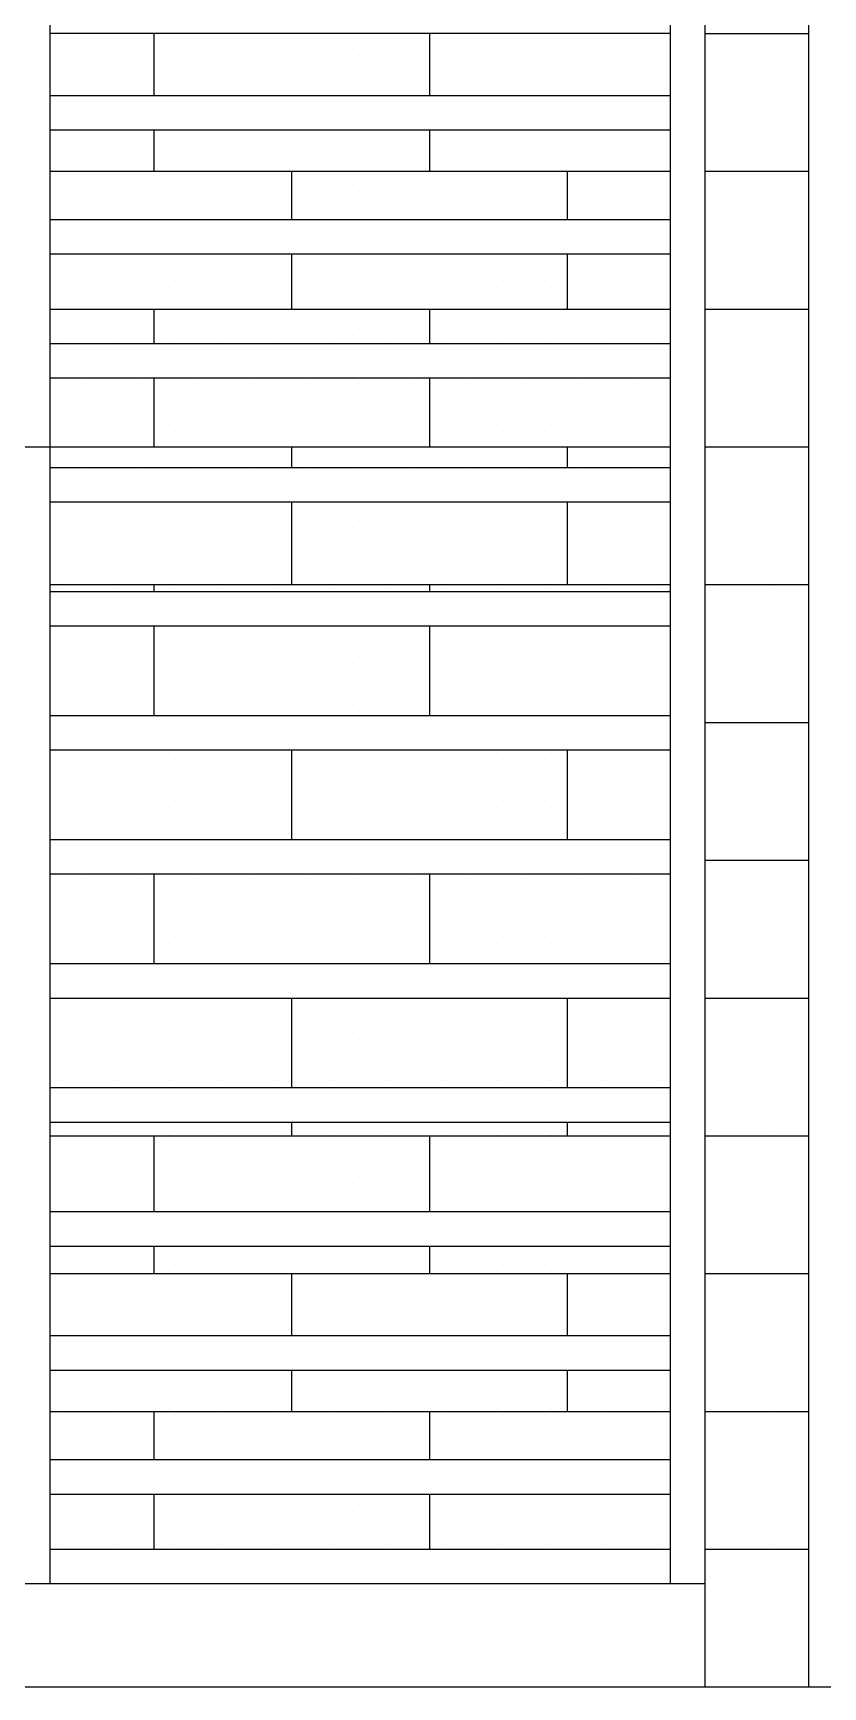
# Paper-space layout 'A000' of a CAD drawing. Header units: millimetres. Extents: x 0 to 841, y 0 to 594.
# Drawn here: x 664.79 to 687.71, y 86.9 to 134.91 of the extents above; entities that cross this region are included whole.
import ezdxf

# ---------------------------------------------------------------- set-up
doc = ezdxf.new("R2010")
doc.units = ezdxf.units.MM
doc.header["$MEASUREMENT"] = 0
doc.layers.add('A-ELEV-MBE1', color=7, linetype='Continuous', lineweight=25)
doc.layers.add('A-ELEV-PATT', color=8, linetype='Continuous', lineweight=13)

psp = doc.layouts.new('A000')

# ---------------------------------------------------------------- linework, layer by layer
at = {"layer": 'A-ELEV-MBE1'}
for p, q in [((665.293, 89.896), (665.293, 142.896)), ((683.293, 89.896), (683.293, 142.896)), ((684.293, 86.896), (684.293, 142.896)), ((687.293, 142.896), (687.293, 86.896)), ((683.293, 134.896), (665.293, 134.896)), ((668.293, 134.896), (668.293, 133.096)), ((676.293, 134.896), (676.293, 133.096)), ((684.293, 134.896), (687.293, 134.896)), ((665.293, 133.096), (683.293, 133.096)), ((665.293, 132.096), (683.293, 132.096)), ((668.293, 132.096), (668.293, 130.896)), ((676.293, 132.096), (676.293, 130.896)), ((665.293, 130.896), (683.293, 130.896)), ((672.293, 130.896), (672.293, 129.496)), ((680.293, 130.896), (680.293, 129.496)), ((684.293, 130.896), (687.293, 130.896)), ((665.293, 129.496), (683.293, 129.496)), ((665.293, 128.496), (683.293, 128.496)), ((672.293, 128.496), (672.293, 126.896)), ((680.293, 128.496), (680.293, 126.896)), ((665.293, 126.896), (683.293, 126.896)), ((668.293, 126.896), (668.293, 125.896)), ((676.293, 126.896), (676.293, 125.896)), ((684.293, 126.896), (687.293, 126.896)), ((665.293, 125.896), (683.293, 125.896)), ((665.293, 124.896), (683.293, 124.896)), ((668.293, 124.896), (668.293, 122.896)), ((676.293, 124.896), (676.293, 122.896)), ((656.293, 122.896), (683.293, 122.896)), ((672.293, 122.896), (672.293, 122.296)), ((680.293, 122.896), (680.293, 122.296)), ((684.293, 122.896), (687.293, 122.896)), ((665.293, 122.296), (683.293, 122.296)), ((665.293, 121.296), (683.293, 121.296)), ((672.293, 121.296), (672.293, 118.896)), ((680.293, 121.296), (680.293, 118.896)), ((665.293, 118.896), (683.293, 118.896)), ((665.293, 118.696), (683.293, 118.696)), ((668.293, 118.896), (668.293, 118.696)), ((676.293, 118.896), (676.293, 118.696)), ((684.293, 118.896), (687.293, 118.896)), ((665.293, 117.696), (683.293, 117.696)), ((668.293, 117.696), (668.293, 115.096)), ((676.293, 117.696), (676.293, 115.096)), ((665.293, 115.096), (683.293, 115.096)), ((684.293, 114.896), (687.293, 114.896)), ((665.293, 114.096), (683.293, 114.096)), ((672.293, 114.096), (672.293, 111.496)), ((680.293, 114.096), (680.293, 111.496)), ((665.293, 111.496), (683.293, 111.496)), ((665.293, 110.496), (683.293, 110.496)), ((668.293, 110.496), (668.293, 107.896)), ((676.293, 110.496), (676.293, 107.896)), ((684.293, 110.896), (687.293, 110.896)), ((665.293, 107.896), (683.293, 107.896)), ((665.293, 106.896), (683.293, 106.896)), ((672.293, 106.896), (672.293, 104.296)), ((680.293, 106.896), (680.293, 104.296)), ((684.293, 106.896), (687.293, 106.896)), ((665.293, 104.296), (683.293, 104.296)), ((665.293, 103.296), (683.293, 103.296)), ((672.293, 103.296), (672.293, 102.896)), ((680.293, 103.296), (680.293, 102.896)), ((665.293, 102.896), (683.293, 102.896)), ((668.293, 102.896), (668.293, 100.696)), ((676.293, 102.896), (676.293, 100.696)), ((684.293, 102.896), (687.293, 102.896)), ((665.293, 100.696), (683.293, 100.696)), ((665.293, 99.696), (683.293, 99.696)), ((668.293, 99.696), (668.293, 98.896)), ((676.293, 99.696), (676.293, 98.896)), ((665.293, 98.896), (683.293, 98.896)), ((672.293, 98.896), (672.293, 97.096)), ((680.293, 98.896), (680.293, 97.096)), ((684.293, 98.896), (687.293, 98.896)), ((665.293, 97.096), (683.293, 97.096)), ((665.293, 96.096), (683.293, 96.096)), ((672.293, 96.096), (672.293, 94.896)), ((680.293, 96.096), (680.293, 94.896)), ((665.293, 94.896), (683.293, 94.896)), ((668.293, 94.896), (668.293, 93.496)), ((676.293, 94.896), (676.293, 93.496)), ((684.293, 94.896), (687.293, 94.896)), ((665.293, 93.496), (683.293, 93.496)), ((665.293, 92.496), (683.293, 92.496)), ((668.293, 92.496), (668.293, 90.896)), ((676.293, 92.496), (676.293, 90.896)), ((665.293, 90.896), (683.293, 90.896)), ((684.293, 90.896), (687.293, 90.896)), ((664.293, 89.896), (684.293, 89.896)), ((492.293, 86.896), (702.204, 86.896))]:
    psp.add_line(p, q, dxfattribs=at)
at = {"layer": 'A-ELEV-PATT', "linetype": 'Continuous'}
for p, q in [((665.539, 134.661), (665.539, 134.661)), ((667.127, 134.661), (667.127, 134.661)), ((668.714, 134.661), (668.714, 134.661)), ((670.302, 134.661), (670.302, 134.661)), ((671.889, 134.661), (671.889, 134.661)), ((673.477, 134.661), (673.477, 134.661)), ((675.064, 134.661), (675.064, 134.661)), ((676.652, 134.661), (676.652, 134.661)), ((678.239, 134.661), (678.239, 134.661)), ((679.827, 134.661), (679.827, 134.661)), ((681.414, 134.661), (681.414, 134.661)), ((683.002, 134.661), (683.002, 134.661)), ((684.589, 134.661), (684.589, 134.661)), ((686.177, 134.661), (686.177, 134.661)), ((666.333, 134.264), (666.333, 134.264)), ((667.921, 134.264), (667.921, 134.264)), ((669.508, 134.264), (669.508, 134.264)), ((671.096, 134.264), (671.096, 134.264)), ((672.683, 134.264), (672.683, 134.264)), ((674.271, 134.264), (674.271, 134.264)), ((675.858, 134.264), (675.858, 134.264)), ((677.446, 134.264), (677.446, 134.264)), ((679.033, 134.264), (679.033, 134.264)), ((680.621, 134.264), (680.621, 134.264)), ((682.208, 134.264), (682.208, 134.264)), ((685.383, 134.264), (685.383, 134.264)), ((686.971, 134.264), (686.971, 134.264)), ((665.539, 133.867), (665.539, 133.867)), ((667.127, 133.867), (667.127, 133.867)), ((668.714, 133.867), (668.714, 133.867)), ((670.302, 133.867), (670.302, 133.867)), ((671.889, 133.867), (671.889, 133.867)), ((673.477, 133.867), (673.477, 133.867)), ((675.064, 133.867), (675.064, 133.867)), ((676.652, 133.867), (676.652, 133.867)), ((678.239, 133.867), (678.239, 133.867)), ((679.827, 133.867), (679.827, 133.867)), ((681.414, 133.867), (681.414, 133.867)), ((683.002, 133.867), (683.002, 133.867)), ((684.589, 133.867), (684.589, 133.867)), ((686.177, 133.867), (686.177, 133.867)), ((666.333, 133.47), (666.333, 133.47)), ((667.921, 133.47), (667.921, 133.47)), ((669.508, 133.47), (669.508, 133.47)), ((671.096, 133.47), (671.096, 133.47)), ((672.683, 133.47), (672.683, 133.47)), ((674.271, 133.47), (674.271, 133.47)), ((675.858, 133.47), (675.858, 133.47)), ((677.446, 133.47), (677.446, 133.47)), ((679.033, 133.47), (679.033, 133.47)), ((680.621, 133.47), (680.621, 133.47)), ((682.208, 133.47), (682.208, 133.47)), ((684.589, 133.073), (684.589, 133.073)), ((685.383, 133.47), (685.383, 133.47)), ((686.177, 133.073), (686.177, 133.073)), ((686.971, 133.47), (686.971, 133.47)), ((685.383, 132.676), (685.383, 132.676)), ((686.971, 132.676), (686.971, 132.676)), ((684.589, 132.279), (684.589, 132.279)), ((686.177, 132.279), (686.177, 132.279)), ((666.333, 131.883), (666.333, 131.883)), ((667.921, 131.883), (667.921, 131.883)), ((669.508, 131.883), (669.508, 131.883)), ((671.096, 131.883), (671.096, 131.883)), ((672.683, 131.883), (672.683, 131.883)), ((674.271, 131.883), (674.271, 131.883)), ((675.858, 131.883), (675.858, 131.883)), ((677.446, 131.883), (677.446, 131.883)), ((679.033, 131.883), (679.033, 131.883)), ((680.621, 131.883), (680.621, 131.883)), ((682.208, 131.883), (682.208, 131.883)), ((685.383, 131.883), (685.383, 131.883)), ((686.971, 131.883), (686.971, 131.883)), ((665.539, 131.486), (665.539, 131.486)), ((666.333, 131.089), (666.333, 131.089)), ((667.127, 131.486), (667.127, 131.486)), ((667.921, 131.089), (667.921, 131.089)), ((668.714, 131.486), (668.714, 131.486)), ((669.508, 131.089), (669.508, 131.089)), ((670.302, 131.486), (670.302, 131.486)), ((671.096, 131.089), (671.096, 131.089)), ((671.889, 131.486), (671.889, 131.486)), ((672.683, 131.089), (672.683, 131.089)), ((673.477, 131.486), (673.477, 131.486)), ((674.271, 131.089), (674.271, 131.089)), ((675.064, 131.486), (675.064, 131.486)), ((675.858, 131.089), (675.858, 131.089)), ((676.652, 131.486), (676.652, 131.486)), ((677.446, 131.089), (677.446, 131.089)), ((678.239, 131.486), (678.239, 131.486)), ((679.033, 131.089), (679.033, 131.089)), ((679.827, 131.486), (679.827, 131.486)), ((680.621, 131.089), (680.621, 131.089)), ((681.414, 131.486), (681.414, 131.486)), ((682.208, 131.089), (682.208, 131.089)), ((683.002, 131.486), (683.002, 131.486)), ((684.589, 131.486), (684.589, 131.486)), ((685.383, 131.089), (685.383, 131.089)), ((686.177, 131.486), (686.177, 131.486)), ((686.971, 131.089), (686.971, 131.089)), ((665.539, 130.692), (665.539, 130.692)), ((667.127, 130.692), (667.127, 130.692)), ((668.714, 130.692), (668.714, 130.692)), ((670.302, 130.692), (670.302, 130.692)), ((671.889, 130.692), (671.889, 130.692)), ((673.477, 130.692), (673.477, 130.692)), ((675.064, 130.692), (675.064, 130.692)), ((676.652, 130.692), (676.652, 130.692)), ((678.239, 130.692), (678.239, 130.692)), ((679.827, 130.692), (679.827, 130.692)), ((681.414, 130.692), (681.414, 130.692)), ((683.002, 130.692), (683.002, 130.692)), ((684.589, 130.692), (684.589, 130.692)), ((686.177, 130.692), (686.177, 130.692)), ((666.333, 130.295), (666.333, 130.295)), ((667.921, 130.295), (667.921, 130.295)), ((669.508, 130.295), (669.508, 130.295)), ((671.096, 130.295), (671.096, 130.295)), ((672.683, 130.295), (672.683, 130.295)), ((674.271, 130.295), (674.271, 130.295)), ((675.858, 130.295), (675.858, 130.295)), ((677.446, 130.295), (677.446, 130.295)), ((679.033, 130.295), (679.033, 130.295)), ((680.621, 130.295), (680.621, 130.295)), ((682.208, 130.295), (682.208, 130.295)), ((685.383, 130.295), (685.383, 130.295)), ((686.971, 130.295), (686.971, 130.295)), ((665.539, 129.898), (665.539, 129.898)), ((667.127, 129.898), (667.127, 129.898)), ((668.714, 129.898), (668.714, 129.898)), ((670.302, 129.898), (670.302, 129.898)), ((671.889, 129.898), (671.889, 129.898)), ((673.477, 129.898), (673.477, 129.898)), ((675.064, 129.898), (675.064, 129.898)), ((676.652, 129.898), (676.652, 129.898)), ((678.239, 129.898), (678.239, 129.898)), ((679.827, 129.898), (679.827, 129.898)), ((681.414, 129.898), (681.414, 129.898)), ((683.002, 129.898), (683.002, 129.898)), ((684.589, 129.898), (684.589, 129.898)), ((686.177, 129.898), (686.177, 129.898)), ((666.333, 129.501), (666.333, 129.501)), ((667.921, 129.501), (667.921, 129.501)), ((669.508, 129.501), (669.508, 129.501)), ((671.096, 129.501), (671.096, 129.501)), ((672.683, 129.501), (672.683, 129.501)), ((674.271, 129.501), (674.271, 129.501)), ((675.858, 129.501), (675.858, 129.501)), ((677.446, 129.501), (677.446, 129.501)), ((679.033, 129.501), (679.033, 129.501)), ((680.621, 129.501), (680.621, 129.501)), ((682.208, 129.501), (682.208, 129.501)), ((685.383, 129.501), (685.383, 129.501)), ((686.971, 129.501), (686.971, 129.501)), ((684.589, 129.104), (684.589, 129.104)), ((685.383, 128.708), (685.383, 128.708)), ((686.177, 129.104), (686.177, 129.104)), ((686.971, 128.708), (686.971, 128.708)), ((665.539, 128.311), (665.539, 128.311)), ((667.127, 128.311), (667.127, 128.311)), ((668.714, 128.311), (668.714, 128.311)), ((670.302, 128.311), (670.302, 128.311)), ((671.889, 128.311), (671.889, 128.311)), ((673.477, 128.311), (673.477, 128.311)), ((675.064, 128.311), (675.064, 128.311)), ((676.652, 128.311), (676.652, 128.311)), ((678.239, 128.311), (678.239, 128.311)), ((679.827, 128.311), (679.827, 128.311)), ((681.414, 128.311), (681.414, 128.311)), ((683.002, 128.311), (683.002, 128.311)), ((684.589, 128.311), (684.589, 128.311)), ((686.177, 128.311), (686.177, 128.311)), ((666.333, 127.914), (666.333, 127.914)), ((667.921, 127.914), (667.921, 127.914)), ((669.508, 127.914), (669.508, 127.914)), ((671.096, 127.914), (671.096, 127.914)), ((672.683, 127.914), (672.683, 127.914)), ((674.271, 127.914), (674.271, 127.914)), ((675.858, 127.914), (675.858, 127.914)), ((677.446, 127.914), (677.446, 127.914)), ((679.033, 127.914), (679.033, 127.914)), ((680.621, 127.914), (680.621, 127.914)), ((682.208, 127.914), (682.208, 127.914)), ((685.383, 127.914), (685.383, 127.914)), ((686.971, 127.914), (686.971, 127.914)), ((665.539, 127.517), (665.539, 127.517)), ((667.127, 127.517), (667.127, 127.517)), ((668.714, 127.517), (668.714, 127.517)), ((670.302, 127.517), (670.302, 127.517)), ((671.889, 127.517), (671.889, 127.517)), ((673.477, 127.517), (673.477, 127.517)), ((675.064, 127.517), (675.064, 127.517)), ((676.652, 127.517), (676.652, 127.517)), ((678.239, 127.517), (678.239, 127.517)), ((679.827, 127.517), (679.827, 127.517)), ((681.414, 127.517), (681.414, 127.517)), ((683.002, 127.517), (683.002, 127.517)), ((684.589, 127.517), (684.589, 127.517)), ((686.177, 127.517), (686.177, 127.517)), ((666.333, 127.12), (666.333, 127.12)), ((667.921, 127.12), (667.921, 127.12)), ((669.508, 127.12), (669.508, 127.12)), ((671.096, 127.12), (671.096, 127.12)), ((672.683, 127.12), (672.683, 127.12)), ((674.271, 127.12), (674.271, 127.12)), ((675.858, 127.12), (675.858, 127.12)), ((677.446, 127.12), (677.446, 127.12)), ((679.033, 127.12), (679.033, 127.12)), ((680.621, 127.12), (680.621, 127.12)), ((682.208, 127.12), (682.208, 127.12)), ((685.383, 127.12), (685.383, 127.12)), ((686.971, 127.12), (686.971, 127.12)), ((665.539, 126.723), (665.539, 126.723)), ((666.333, 126.326), (666.333, 126.326)), ((667.127, 126.723), (667.127, 126.723)), ((667.921, 126.326), (667.921, 126.326)), ((668.714, 126.723), (668.714, 126.723)), ((669.508, 126.326), (669.508, 126.326)), ((670.302, 126.723), (670.302, 126.723)), ((671.096, 126.326), (671.096, 126.326)), ((671.889, 126.723), (671.889, 126.723)), ((672.683, 126.326), (672.683, 126.326)), ((673.477, 126.723), (673.477, 126.723)), ((674.271, 126.326), (674.271, 126.326)), ((675.064, 126.723), (675.064, 126.723)), ((675.858, 126.326), (675.858, 126.326)), ((676.652, 126.723), (676.652, 126.723)), ((677.446, 126.326), (677.446, 126.326)), ((678.239, 126.723), (678.239, 126.723)), ((679.033, 126.326), (679.033, 126.326)), ((679.827, 126.723), (679.827, 126.723)), ((680.621, 126.326), (680.621, 126.326)), ((681.414, 126.723), (681.414, 126.723)), ((682.208, 126.326), (682.208, 126.326)), ((683.002, 126.723), (683.002, 126.723)), ((684.589, 126.723), (684.589, 126.723)), ((685.383, 126.326), (685.383, 126.326)), ((686.177, 126.723), (686.177, 126.723)), ((686.971, 126.326), (686.971, 126.326)), ((665.539, 125.929), (665.539, 125.929)), ((667.127, 125.929), (667.127, 125.929)), ((668.714, 125.929), (668.714, 125.929)), ((670.302, 125.929), (670.302, 125.929)), ((671.889, 125.929), (671.889, 125.929)), ((673.477, 125.929), (673.477, 125.929)), ((675.064, 125.929), (675.064, 125.929)), ((676.652, 125.929), (676.652, 125.929)), ((678.239, 125.929), (678.239, 125.929)), ((679.827, 125.929), (679.827, 125.929)), ((681.414, 125.929), (681.414, 125.929)), ((683.002, 125.929), (683.002, 125.929)), ((684.589, 125.929), (684.589, 125.929)), ((686.177, 125.929), (686.177, 125.929)), ((685.383, 125.533), (685.383, 125.533)), ((686.971, 125.533), (686.971, 125.533)), ((684.589, 125.136), (684.589, 125.136)), ((686.177, 125.136), (686.177, 125.136)), ((666.333, 124.739), (666.333, 124.739)), ((667.921, 124.739), (667.921, 124.739)), ((669.508, 124.739), (669.508, 124.739)), ((671.096, 124.739), (671.096, 124.739)), ((672.683, 124.739), (672.683, 124.739)), ((674.271, 124.739), (674.271, 124.739)), ((675.858, 124.739), (675.858, 124.739)), ((677.446, 124.739), (677.446, 124.739)), ((679.033, 124.739), (679.033, 124.739)), ((680.621, 124.739), (680.621, 124.739)), ((682.208, 124.739), (682.208, 124.739)), ((685.383, 124.739), (685.383, 124.739)), ((686.971, 124.739), (686.971, 124.739)), ((665.539, 124.342), (665.539, 124.342)), ((666.333, 123.945), (666.333, 123.945)), ((667.127, 124.342), (667.127, 124.342)), ((667.921, 123.945), (667.921, 123.945)), ((668.714, 124.342), (668.714, 124.342)), ((669.508, 123.945), (669.508, 123.945)), ((670.302, 124.342), (670.302, 124.342)), ((671.096, 123.945), (671.096, 123.945)), ((671.889, 124.342), (671.889, 124.342)), ((672.683, 123.945), (672.683, 123.945)), ((673.477, 124.342), (673.477, 124.342)), ((674.271, 123.945), (674.271, 123.945)), ((675.064, 124.342), (675.064, 124.342)), ((675.858, 123.945), (675.858, 123.945)), ((676.652, 124.342), (676.652, 124.342)), ((677.446, 123.945), (677.446, 123.945)), ((678.239, 124.342), (678.239, 124.342)), ((679.033, 123.945), (679.033, 123.945)), ((679.827, 124.342), (679.827, 124.342)), ((680.621, 123.945), (680.621, 123.945)), ((681.414, 124.342), (681.414, 124.342)), ((682.208, 123.945), (682.208, 123.945)), ((683.002, 124.342), (683.002, 124.342)), ((684.589, 124.342), (684.589, 124.342)), ((685.383, 123.945), (685.383, 123.945)), ((686.177, 124.342), (686.177, 124.342)), ((686.971, 123.945), (686.971, 123.945)), ((665.539, 123.548), (665.539, 123.548)), ((667.127, 123.548), (667.127, 123.548)), ((668.714, 123.548), (668.714, 123.548)), ((670.302, 123.548), (670.302, 123.548)), ((671.889, 123.548), (671.889, 123.548)), ((673.477, 123.548), (673.477, 123.548)), ((675.064, 123.548), (675.064, 123.548)), ((676.652, 123.548), (676.652, 123.548)), ((678.239, 123.548), (678.239, 123.548)), ((679.827, 123.548), (679.827, 123.548)), ((681.414, 123.548), (681.414, 123.548)), ((683.002, 123.548), (683.002, 123.548)), ((684.589, 123.548), (684.589, 123.548)), ((686.177, 123.548), (686.177, 123.548)), ((666.333, 123.151), (666.333, 123.151)), ((667.921, 123.151), (667.921, 123.151)), ((669.508, 123.151), (669.508, 123.151)), ((671.096, 123.151), (671.096, 123.151)), ((672.683, 123.151), (672.683, 123.151)), ((674.271, 123.151), (674.271, 123.151)), ((675.858, 123.151), (675.858, 123.151)), ((677.446, 123.151), (677.446, 123.151)), ((679.033, 123.151), (679.033, 123.151)), ((680.621, 123.151), (680.621, 123.151)), ((682.208, 123.151), (682.208, 123.151)), ((685.383, 123.151), (685.383, 123.151)), ((686.971, 123.151), (686.971, 123.151)), ((665.539, 122.754), (665.539, 122.754)), ((667.127, 122.754), (667.127, 122.754)), ((668.714, 122.754), (668.714, 122.754)), ((670.302, 122.754), (670.302, 122.754)), ((671.889, 122.754), (671.889, 122.754)), ((673.477, 122.754), (673.477, 122.754)), ((675.064, 122.754), (675.064, 122.754)), ((676.652, 122.754), (676.652, 122.754)), ((678.239, 122.754), (678.239, 122.754)), ((679.827, 122.754), (679.827, 122.754)), ((681.414, 122.754), (681.414, 122.754)), ((683.002, 122.754), (683.002, 122.754)), ((684.589, 122.754), (684.589, 122.754)), ((686.177, 122.754), (686.177, 122.754)), ((666.333, 122.358), (666.333, 122.358)), ((667.921, 122.358), (667.921, 122.358)), ((669.508, 122.358), (669.508, 122.358)), ((671.096, 122.358), (671.096, 122.358)), ((672.683, 122.358), (672.683, 122.358)), ((674.271, 122.358), (674.271, 122.358)), ((675.858, 122.358), (675.858, 122.358)), ((677.446, 122.358), (677.446, 122.358)), ((679.033, 122.358), (679.033, 122.358)), ((680.621, 122.358), (680.621, 122.358)), ((682.208, 122.358), (682.208, 122.358)), ((684.589, 121.961), (684.589, 121.961)), ((685.383, 122.358), (685.383, 122.358)), ((686.177, 121.961), (686.177, 121.961)), ((686.971, 122.358), (686.971, 122.358)), ((685.383, 121.564), (685.383, 121.564)), ((686.971, 121.564), (686.971, 121.564)), ((665.539, 121.167), (665.539, 121.167)), ((667.127, 121.167), (667.127, 121.167)), ((668.714, 121.167), (668.714, 121.167)), ((670.302, 121.167), (670.302, 121.167)), ((671.889, 121.167), (671.889, 121.167)), ((673.477, 121.167), (673.477, 121.167)), ((675.064, 121.167), (675.064, 121.167)), ((676.652, 121.167), (676.652, 121.167)), ((678.239, 121.167), (678.239, 121.167)), ((679.827, 121.167), (679.827, 121.167)), ((681.414, 121.167), (681.414, 121.167)), ((683.002, 121.167), (683.002, 121.167)), ((684.589, 121.167), (684.589, 121.167)), ((686.177, 121.167), (686.177, 121.167)), ((666.333, 120.77), (666.333, 120.77)), ((667.921, 120.77), (667.921, 120.77)), ((669.508, 120.77), (669.508, 120.77)), ((671.096, 120.77), (671.096, 120.77)), ((672.683, 120.77), (672.683, 120.77)), ((674.271, 120.77), (674.271, 120.77)), ((675.858, 120.77), (675.858, 120.77)), ((677.446, 120.77), (677.446, 120.77)), ((679.033, 120.77), (679.033, 120.77)), ((680.621, 120.77), (680.621, 120.77)), ((682.208, 120.77), (682.208, 120.77)), ((685.383, 120.77), (685.383, 120.77)), ((686.971, 120.77), (686.971, 120.77)), ((665.539, 120.373), (665.539, 120.373)), ((667.127, 120.373), (667.127, 120.373)), ((668.714, 120.373), (668.714, 120.373)), ((670.302, 120.373), (670.302, 120.373)), ((671.889, 120.373), (671.889, 120.373)), ((673.477, 120.373), (673.477, 120.373)), ((675.064, 120.373), (675.064, 120.373)), ((676.652, 120.373), (676.652, 120.373)), ((678.239, 120.373), (678.239, 120.373)), ((679.827, 120.373), (679.827, 120.373)), ((681.414, 120.373), (681.414, 120.373)), ((683.002, 120.373), (683.002, 120.373)), ((684.589, 120.373), (684.589, 120.373)), ((686.177, 120.373), (686.177, 120.373)), ((665.539, 119.579), (665.539, 119.579)), ((666.333, 119.976), (666.333, 119.976)), ((667.127, 119.579), (667.127, 119.579)), ((667.921, 119.976), (667.921, 119.976)), ((668.714, 119.579), (668.714, 119.579)), ((669.508, 119.976), (669.508, 119.976)), ((670.302, 119.579), (670.302, 119.579)), ((671.096, 119.976), (671.096, 119.976)), ((671.889, 119.579), (671.889, 119.579)), ((672.683, 119.976), (672.683, 119.976)), ((673.477, 119.579), (673.477, 119.579)), ((674.271, 119.976), (674.271, 119.976)), ((675.064, 119.579), (675.064, 119.579)), ((675.858, 119.976), (675.858, 119.976)), ((676.652, 119.579), (676.652, 119.579)), ((677.446, 119.976), (677.446, 119.976)), ((678.239, 119.579), (678.239, 119.579)), ((679.033, 119.976), (679.033, 119.976)), ((679.827, 119.579), (679.827, 119.579)), ((680.621, 119.976), (680.621, 119.976)), ((681.414, 119.579), (681.414, 119.579)), ((682.208, 119.976), (682.208, 119.976)), ((683.002, 119.579), (683.002, 119.579)), ((684.589, 119.579), (684.589, 119.579)), ((685.383, 119.976), (685.383, 119.976)), ((686.177, 119.579), (686.177, 119.579)), ((686.971, 119.976), (686.971, 119.976)), ((666.333, 119.183), (666.333, 119.183)), ((667.921, 119.183), (667.921, 119.183)), ((669.508, 119.183), (669.508, 119.183)), ((671.096, 119.183), (671.096, 119.183)), ((672.683, 119.183), (672.683, 119.183)), ((674.271, 119.183), (674.271, 119.183)), ((675.858, 119.183), (675.858, 119.183)), ((677.446, 119.183), (677.446, 119.183)), ((679.033, 119.183), (679.033, 119.183)), ((680.621, 119.183), (680.621, 119.183)), ((682.208, 119.183), (682.208, 119.183)), ((685.383, 119.183), (685.383, 119.183)), ((686.971, 119.183), (686.971, 119.183)), ((665.539, 118.786), (665.539, 118.786)), ((667.127, 118.786), (667.127, 118.786)), ((668.714, 118.786), (668.714, 118.786)), ((670.302, 118.786), (670.302, 118.786)), ((671.889, 118.786), (671.889, 118.786)), ((673.477, 118.786), (673.477, 118.786)), ((675.064, 118.786), (675.064, 118.786)), ((676.652, 118.786), (676.652, 118.786)), ((678.239, 118.786), (678.239, 118.786)), ((679.827, 118.786), (679.827, 118.786)), ((681.414, 118.786), (681.414, 118.786)), ((683.002, 118.786), (683.002, 118.786)), ((684.589, 118.786), (684.589, 118.786)), ((686.177, 118.786), (686.177, 118.786)), ((685.383, 118.389), (685.383, 118.389)), ((686.971, 118.389), (686.971, 118.389)), ((684.589, 117.992), (684.589, 117.992)), ((686.177, 117.992), (686.177, 117.992)), ((665.539, 117.198), (665.539, 117.198)), ((666.333, 117.595), (666.333, 117.595)), ((667.127, 117.198), (667.127, 117.198)), ((667.921, 117.595), (667.921, 117.595)), ((668.714, 117.198), (668.714, 117.198)), ((669.508, 117.595), (669.508, 117.595)), ((670.302, 117.198), (670.302, 117.198)), ((671.096, 117.595), (671.096, 117.595)), ((671.889, 117.198), (671.889, 117.198)), ((672.683, 117.595), (672.683, 117.595)), ((673.477, 117.198), (673.477, 117.198)), ((674.271, 117.595), (674.271, 117.595)), ((675.064, 117.198), (675.064, 117.198)), ((675.858, 117.595), (675.858, 117.595)), ((676.652, 117.198), (676.652, 117.198)), ((677.446, 117.595), (677.446, 117.595)), ((678.239, 117.198), (678.239, 117.198)), ((679.033, 117.595), (679.033, 117.595)), ((679.827, 117.198), (679.827, 117.198)), ((680.621, 117.595), (680.621, 117.595)), ((681.414, 117.198), (681.414, 117.198)), ((682.208, 117.595), (682.208, 117.595)), ((683.002, 117.198), (683.002, 117.198)), ((684.589, 117.198), (684.589, 117.198)), ((685.383, 117.595), (685.383, 117.595)), ((686.177, 117.198), (686.177, 117.198)), ((686.971, 117.595), (686.971, 117.595)), ((666.333, 116.801), (666.333, 116.801)), ((667.921, 116.801), (667.921, 116.801)), ((669.508, 116.801), (669.508, 116.801)), ((671.096, 116.801), (671.096, 116.801)), ((672.683, 116.801), (672.683, 116.801)), ((674.271, 116.801), (674.271, 116.801)), ((675.858, 116.801), (675.858, 116.801)), ((677.446, 116.801), (677.446, 116.801)), ((679.033, 116.801), (679.033, 116.801)), ((680.621, 116.801), (680.621, 116.801)), ((682.208, 116.801), (682.208, 116.801)), ((685.383, 116.801), (685.383, 116.801)), ((686.971, 116.801), (686.971, 116.801)), ((665.539, 116.404), (665.539, 116.404)), ((667.127, 116.404), (667.127, 116.404)), ((668.714, 116.404), (668.714, 116.404)), ((670.302, 116.404), (670.302, 116.404)), ((671.889, 116.404), (671.889, 116.404)), ((673.477, 116.404), (673.477, 116.404)), ((675.064, 116.404), (675.064, 116.404)), ((676.652, 116.404), (676.652, 116.404)), ((678.239, 116.404), (678.239, 116.404)), ((679.827, 116.404), (679.827, 116.404)), ((681.414, 116.404), (681.414, 116.404)), ((683.002, 116.404), (683.002, 116.404)), ((684.589, 116.404), (684.589, 116.404)), ((686.177, 116.404), (686.177, 116.404)), ((666.333, 116.008), (666.333, 116.008)), ((667.921, 116.008), (667.921, 116.008)), ((669.508, 116.008), (669.508, 116.008)), ((671.096, 116.008), (671.096, 116.008)), ((672.683, 116.008), (672.683, 116.008)), ((674.271, 116.008), (674.271, 116.008)), ((675.858, 116.008), (675.858, 116.008)), ((677.446, 116.008), (677.446, 116.008)), ((679.033, 116.008), (679.033, 116.008)), ((680.621, 116.008), (680.621, 116.008)), ((682.208, 116.008), (682.208, 116.008)), ((685.383, 116.008), (685.383, 116.008)), ((686.971, 116.008), (686.971, 116.008)), ((665.539, 115.611), (665.539, 115.611)), ((667.127, 115.611), (667.127, 115.611)), ((668.714, 115.611), (668.714, 115.611)), ((670.302, 115.611), (670.302, 115.611)), ((671.889, 115.611), (671.889, 115.611)), ((673.477, 115.611), (673.477, 115.611)), ((675.064, 115.611), (675.064, 115.611)), ((676.652, 115.611), (676.652, 115.611)), ((678.239, 115.611), (678.239, 115.611)), ((679.827, 115.611), (679.827, 115.611)), ((681.414, 115.611), (681.414, 115.611)), ((683.002, 115.611), (683.002, 115.611)), ((684.589, 115.611), (684.589, 115.611)), ((686.177, 115.611), (686.177, 115.611)), ((666.333, 115.214), (666.333, 115.214)), ((667.921, 115.214), (667.921, 115.214)), ((669.508, 115.214), (669.508, 115.214)), ((671.096, 115.214), (671.096, 115.214)), ((672.683, 115.214), (672.683, 115.214)), ((674.271, 115.214), (674.271, 115.214)), ((675.858, 115.214), (675.858, 115.214)), ((677.446, 115.214), (677.446, 115.214)), ((679.033, 115.214), (679.033, 115.214)), ((680.621, 115.214), (680.621, 115.214)), ((682.208, 115.214), (682.208, 115.214)), ((684.589, 114.817), (684.589, 114.817)), ((685.383, 115.214), (685.383, 115.214)), ((686.177, 114.817), (686.177, 114.817)), ((686.971, 115.214), (686.971, 115.214)), ((685.383, 114.42), (685.383, 114.42)), ((686.971, 114.42), (686.971, 114.42)), ((665.539, 114.023), (665.539, 114.023)), ((667.127, 114.023), (667.127, 114.023)), ((668.714, 114.023), (668.714, 114.023)), ((670.302, 114.023), (670.302, 114.023)), ((671.889, 114.023), (671.889, 114.023)), ((673.477, 114.023), (673.477, 114.023)), ((675.064, 114.023), (675.064, 114.023)), ((676.652, 114.023), (676.652, 114.023)), ((678.239, 114.023), (678.239, 114.023)), ((679.827, 114.023), (679.827, 114.023)), ((681.414, 114.023), (681.414, 114.023)), ((683.002, 114.023), (683.002, 114.023)), ((684.589, 114.023), (684.589, 114.023)), ((686.177, 114.023), (686.177, 114.023)), ((666.333, 113.626), (666.333, 113.626)), ((667.921, 113.626), (667.921, 113.626)), ((669.508, 113.626), (669.508, 113.626)), ((671.096, 113.626), (671.096, 113.626)), ((672.683, 113.626), (672.683, 113.626)), ((674.271, 113.626), (674.271, 113.626)), ((675.858, 113.626), (675.858, 113.626)), ((677.446, 113.626), (677.446, 113.626)), ((679.033, 113.626), (679.033, 113.626)), ((680.621, 113.626), (680.621, 113.626)), ((682.208, 113.626), (682.208, 113.626)), ((685.383, 113.626), (685.383, 113.626)), ((686.971, 113.626), (686.971, 113.626)), ((665.539, 113.229), (665.539, 113.229)), ((666.333, 112.833), (666.333, 112.833)), ((667.127, 113.229), (667.127, 113.229)), ((667.921, 112.833), (667.921, 112.833)), ((668.714, 113.229), (668.714, 113.229)), ((669.508, 112.833), (669.508, 112.833)), ((670.302, 113.229), (670.302, 113.229)), ((671.096, 112.833), (671.096, 112.833)), ((671.889, 113.229), (671.889, 113.229)), ((672.683, 112.833), (672.683, 112.833)), ((673.477, 113.229), (673.477, 113.229)), ((674.271, 112.833), (674.271, 112.833)), ((675.064, 113.229), (675.064, 113.229)), ((675.858, 112.833), (675.858, 112.833)), ((676.652, 113.229), (676.652, 113.229)), ((677.446, 112.833), (677.446, 112.833)), ((678.239, 113.229), (678.239, 113.229)), ((679.033, 112.833), (679.033, 112.833)), ((679.827, 113.229), (679.827, 113.229)), ((680.621, 112.833), (680.621, 112.833)), ((681.414, 113.229), (681.414, 113.229)), ((682.208, 112.833), (682.208, 112.833)), ((683.002, 113.229), (683.002, 113.229)), ((684.589, 113.229), (684.589, 113.229)), ((685.383, 112.833), (685.383, 112.833)), ((686.177, 113.229), (686.177, 113.229)), ((686.971, 112.833), (686.971, 112.833)), ((665.539, 112.436), (665.539, 112.436)), ((667.127, 112.436), (667.127, 112.436)), ((668.714, 112.436), (668.714, 112.436)), ((670.302, 112.436), (670.302, 112.436)), ((671.889, 112.436), (671.889, 112.436)), ((673.477, 112.436), (673.477, 112.436)), ((675.064, 112.436), (675.064, 112.436)), ((676.652, 112.436), (676.652, 112.436)), ((678.239, 112.436), (678.239, 112.436)), ((679.827, 112.436), (679.827, 112.436)), ((681.414, 112.436), (681.414, 112.436)), ((683.002, 112.436), (683.002, 112.436)), ((684.589, 112.436), (684.589, 112.436)), ((686.177, 112.436), (686.177, 112.436)), ((666.333, 112.039), (666.333, 112.039)), ((667.921, 112.039), (667.921, 112.039)), ((669.508, 112.039), (669.508, 112.039)), ((671.096, 112.039), (671.096, 112.039)), ((672.683, 112.039), (672.683, 112.039)), ((674.271, 112.039), (674.271, 112.039)), ((675.858, 112.039), (675.858, 112.039)), ((677.446, 112.039), (677.446, 112.039)), ((679.033, 112.039), (679.033, 112.039)), ((680.621, 112.039), (680.621, 112.039)), ((682.208, 112.039), (682.208, 112.039)), ((685.383, 112.039), (685.383, 112.039)), ((686.971, 112.039), (686.971, 112.039)), ((665.539, 111.642), (665.539, 111.642)), ((667.127, 111.642), (667.127, 111.642)), ((668.714, 111.642), (668.714, 111.642)), ((670.302, 111.642), (670.302, 111.642)), ((671.889, 111.642), (671.889, 111.642)), ((673.477, 111.642), (673.477, 111.642)), ((675.064, 111.642), (675.064, 111.642)), ((676.652, 111.642), (676.652, 111.642)), ((678.239, 111.642), (678.239, 111.642)), ((679.827, 111.642), (679.827, 111.642)), ((681.414, 111.642), (681.414, 111.642)), ((683.002, 111.642), (683.002, 111.642)), ((684.589, 111.642), (684.589, 111.642)), ((686.177, 111.642), (686.177, 111.642)), ((685.383, 111.245), (685.383, 111.245)), ((686.971, 111.245), (686.971, 111.245)), ((666.333, 110.451), (666.333, 110.451)), ((667.921, 110.451), (667.921, 110.451)), ((669.508, 110.451), (669.508, 110.451)), ((671.096, 110.451), (671.096, 110.451)), ((672.683, 110.451), (672.683, 110.451)), ((674.271, 110.451), (674.271, 110.451)), ((675.858, 110.451), (675.858, 110.451)), ((677.446, 110.451), (677.446, 110.451)), ((679.033, 110.451), (679.033, 110.451)), ((680.621, 110.451), (680.621, 110.451)), ((682.208, 110.451), (682.208, 110.451)), ((684.589, 110.848), (684.589, 110.848)), ((685.383, 110.451), (685.383, 110.451)), ((686.177, 110.848), (686.177, 110.848)), ((686.971, 110.451), (686.971, 110.451)), ((665.539, 110.054), (665.539, 110.054)), ((667.127, 110.054), (667.127, 110.054)), ((668.714, 110.054), (668.714, 110.054)), ((670.302, 110.054), (670.302, 110.054)), ((671.889, 110.054), (671.889, 110.054)), ((673.477, 110.054), (673.477, 110.054)), ((675.064, 110.054), (675.064, 110.054)), ((676.652, 110.054), (676.652, 110.054)), ((678.239, 110.054), (678.239, 110.054)), ((679.827, 110.054), (679.827, 110.054)), ((681.414, 110.054), (681.414, 110.054)), ((683.002, 110.054), (683.002, 110.054)), ((684.589, 110.054), (684.589, 110.054)), ((686.177, 110.054), (686.177, 110.054)), ((666.333, 109.658), (666.333, 109.658)), ((667.921, 109.658), (667.921, 109.658)), ((669.508, 109.658), (669.508, 109.658)), ((671.096, 109.658), (671.096, 109.658)), ((672.683, 109.658), (672.683, 109.658)), ((674.271, 109.658), (674.271, 109.658)), ((675.858, 109.658), (675.858, 109.658)), ((677.446, 109.658), (677.446, 109.658)), ((679.033, 109.658), (679.033, 109.658)), ((680.621, 109.658), (680.621, 109.658)), ((682.208, 109.658), (682.208, 109.658)), ((685.383, 109.658), (685.383, 109.658)), ((686.971, 109.658), (686.971, 109.658)), ((665.539, 109.261), (665.539, 109.261)), ((667.127, 109.261), (667.127, 109.261)), ((668.714, 109.261), (668.714, 109.261)), ((670.302, 109.261), (670.302, 109.261)), ((671.889, 109.261), (671.889, 109.261)), ((673.477, 109.261), (673.477, 109.261)), ((675.064, 109.261), (675.064, 109.261)), ((676.652, 109.261), (676.652, 109.261)), ((678.239, 109.261), (678.239, 109.261)), ((679.827, 109.261), (679.827, 109.261)), ((681.414, 109.261), (681.414, 109.261)), ((683.002, 109.261), (683.002, 109.261)), ((684.589, 109.261), (684.589, 109.261)), ((686.177, 109.261), (686.177, 109.261)), ((666.333, 108.864), (666.333, 108.864)), ((667.921, 108.864), (667.921, 108.864)), ((669.508, 108.864), (669.508, 108.864)), ((671.096, 108.864), (671.096, 108.864)), ((672.683, 108.864), (672.683, 108.864)), ((674.271, 108.864), (674.271, 108.864)), ((675.858, 108.864), (675.858, 108.864)), ((677.446, 108.864), (677.446, 108.864)), ((679.033, 108.864), (679.033, 108.864)), ((680.621, 108.864), (680.621, 108.864)), ((682.208, 108.864), (682.208, 108.864)), ((685.383, 108.864), (685.383, 108.864)), ((686.971, 108.864), (686.971, 108.864)), ((665.539, 108.467), (665.539, 108.467)), ((666.333, 108.07), (666.333, 108.07)), ((667.127, 108.467), (667.127, 108.467)), ((667.921, 108.07), (667.921, 108.07)), ((668.714, 108.467), (668.714, 108.467)), ((669.508, 108.07), (669.508, 108.07)), ((670.302, 108.467), (670.302, 108.467)), ((671.096, 108.07), (671.096, 108.07)), ((671.889, 108.467), (671.889, 108.467)), ((672.683, 108.07), (672.683, 108.07)), ((673.477, 108.467), (673.477, 108.467)), ((674.271, 108.07), (674.271, 108.07)), ((675.064, 108.467), (675.064, 108.467)), ((675.858, 108.07), (675.858, 108.07)), ((676.652, 108.467), (676.652, 108.467)), ((677.446, 108.07), (677.446, 108.07)), ((678.239, 108.467), (678.239, 108.467)), ((679.033, 108.07), (679.033, 108.07)), ((679.827, 108.467), (679.827, 108.467)), ((680.621, 108.07), (680.621, 108.07)), ((681.414, 108.467), (681.414, 108.467)), ((682.208, 108.07), (682.208, 108.07)), ((683.002, 108.467), (683.002, 108.467)), ((684.589, 108.467), (684.589, 108.467)), ((685.383, 108.07), (685.383, 108.07)), ((686.177, 108.467), (686.177, 108.467)), ((686.971, 108.07), (686.971, 108.07)), ((684.589, 107.673), (684.589, 107.673)), ((686.177, 107.673), (686.177, 107.673)), ((685.383, 107.276), (685.383, 107.276)), ((686.971, 107.276), (686.971, 107.276)), ((665.539, 106.879), (665.539, 106.879)), ((667.127, 106.879), (667.127, 106.879)), ((668.714, 106.879), (668.714, 106.879)), ((670.302, 106.879), (670.302, 106.879)), ((671.889, 106.879), (671.889, 106.879)), ((673.477, 106.879), (673.477, 106.879)), ((675.064, 106.879), (675.064, 106.879)), ((676.652, 106.879), (676.652, 106.879)), ((678.239, 106.879), (678.239, 106.879)), ((679.827, 106.879), (679.827, 106.879)), ((681.414, 106.879), (681.414, 106.879)), ((683.002, 106.879), (683.002, 106.879)), ((684.589, 106.879), (684.589, 106.879)), ((686.177, 106.879), (686.177, 106.879)), ((666.333, 106.483), (666.333, 106.483)), ((667.921, 106.483), (667.921, 106.483)), ((669.508, 106.483), (669.508, 106.483)), ((671.096, 106.483), (671.096, 106.483)), ((672.683, 106.483), (672.683, 106.483)), ((674.271, 106.483), (674.271, 106.483)), ((675.858, 106.483), (675.858, 106.483)), ((677.446, 106.483), (677.446, 106.483)), ((679.033, 106.483), (679.033, 106.483)), ((680.621, 106.483), (680.621, 106.483)), ((682.208, 106.483), (682.208, 106.483)), ((685.383, 106.483), (685.383, 106.483)), ((686.971, 106.483), (686.971, 106.483)), ((665.539, 106.086), (665.539, 106.086)), ((666.333, 105.689), (666.333, 105.689)), ((667.127, 106.086), (667.127, 106.086)), ((667.921, 105.689), (667.921, 105.689)), ((668.714, 106.086), (668.714, 106.086)), ((669.508, 105.689), (669.508, 105.689)), ((670.302, 106.086), (670.302, 106.086)), ((671.096, 105.689), (671.096, 105.689)), ((671.889, 106.086), (671.889, 106.086)), ((672.683, 105.689), (672.683, 105.689)), ((673.477, 106.086), (673.477, 106.086)), ((674.271, 105.689), (674.271, 105.689)), ((675.064, 106.086), (675.064, 106.086)), ((675.858, 105.689), (675.858, 105.689)), ((676.652, 106.086), (676.652, 106.086)), ((677.446, 105.689), (677.446, 105.689)), ((678.239, 106.086), (678.239, 106.086)), ((679.033, 105.689), (679.033, 105.689)), ((679.827, 106.086), (679.827, 106.086)), ((680.621, 105.689), (680.621, 105.689)), ((681.414, 106.086), (681.414, 106.086)), ((682.208, 105.689), (682.208, 105.689)), ((683.002, 106.086), (683.002, 106.086)), ((684.589, 106.086), (684.589, 106.086)), ((685.383, 105.689), (685.383, 105.689)), ((686.177, 106.086), (686.177, 106.086)), ((686.971, 105.689), (686.971, 105.689)), ((665.539, 105.292), (665.539, 105.292)), ((667.127, 105.292), (667.127, 105.292)), ((668.714, 105.292), (668.714, 105.292)), ((670.302, 105.292), (670.302, 105.292)), ((671.889, 105.292), (671.889, 105.292)), ((673.477, 105.292), (673.477, 105.292)), ((675.064, 105.292), (675.064, 105.292)), ((676.652, 105.292), (676.652, 105.292)), ((678.239, 105.292), (678.239, 105.292)), ((679.827, 105.292), (679.827, 105.292)), ((681.414, 105.292), (681.414, 105.292)), ((683.002, 105.292), (683.002, 105.292)), ((684.589, 105.292), (684.589, 105.292)), ((686.177, 105.292), (686.177, 105.292)), ((666.333, 104.895), (666.333, 104.895)), ((667.921, 104.895), (667.921, 104.895)), ((669.508, 104.895), (669.508, 104.895)), ((671.096, 104.895), (671.096, 104.895)), ((672.683, 104.895), (672.683, 104.895)), ((674.271, 104.895), (674.271, 104.895)), ((675.858, 104.895), (675.858, 104.895)), ((677.446, 104.895), (677.446, 104.895)), ((679.033, 104.895), (679.033, 104.895)), ((680.621, 104.895), (680.621, 104.895)), ((682.208, 104.895), (682.208, 104.895)), ((685.383, 104.895), (685.383, 104.895)), ((686.971, 104.895), (686.971, 104.895)), ((665.539, 104.498), (665.539, 104.498)), ((667.127, 104.498), (667.127, 104.498)), ((668.714, 104.498), (668.714, 104.498)), ((670.302, 104.498), (670.302, 104.498)), ((671.889, 104.498), (671.889, 104.498)), ((673.477, 104.498), (673.477, 104.498)), ((675.064, 104.498), (675.064, 104.498)), ((676.652, 104.498), (676.652, 104.498)), ((678.239, 104.498), (678.239, 104.498)), ((679.827, 104.498), (679.827, 104.498)), ((681.414, 104.498), (681.414, 104.498)), ((683.002, 104.498), (683.002, 104.498)), ((684.589, 104.498), (684.589, 104.498)), ((686.177, 104.498), (686.177, 104.498)), ((685.383, 104.101), (685.383, 104.101)), ((686.971, 104.101), (686.971, 104.101)), ((684.589, 103.704), (684.589, 103.704)), ((685.383, 103.308), (685.383, 103.308)), ((686.177, 103.704), (686.177, 103.704)), ((686.971, 103.308), (686.971, 103.308)), ((665.539, 102.911), (665.539, 102.911)), ((667.127, 102.911), (667.127, 102.911)), ((668.714, 102.911), (668.714, 102.911)), ((670.302, 102.911), (670.302, 102.911)), ((671.889, 102.911), (671.889, 102.911)), ((673.477, 102.911), (673.477, 102.911)), ((675.064, 102.911), (675.064, 102.911)), ((676.652, 102.911), (676.652, 102.911)), ((678.239, 102.911), (678.239, 102.911)), ((679.827, 102.911), (679.827, 102.911)), ((681.414, 102.911), (681.414, 102.911)), ((683.002, 102.911), (683.002, 102.911)), ((684.589, 102.911), (684.589, 102.911)), ((686.177, 102.911), (686.177, 102.911)), ((666.333, 102.514), (666.333, 102.514)), ((667.921, 102.514), (667.921, 102.514)), ((669.508, 102.514), (669.508, 102.514)), ((671.096, 102.514), (671.096, 102.514)), ((672.683, 102.514), (672.683, 102.514)), ((674.271, 102.514), (674.271, 102.514)), ((675.858, 102.514), (675.858, 102.514)), ((677.446, 102.514), (677.446, 102.514)), ((679.033, 102.514), (679.033, 102.514)), ((680.621, 102.514), (680.621, 102.514)), ((682.208, 102.514), (682.208, 102.514)), ((685.383, 102.514), (685.383, 102.514)), ((686.971, 102.514), (686.971, 102.514)), ((665.539, 102.117), (665.539, 102.117)), ((667.127, 102.117), (667.127, 102.117)), ((668.714, 102.117), (668.714, 102.117)), ((670.302, 102.117), (670.302, 102.117)), ((671.889, 102.117), (671.889, 102.117)), ((673.477, 102.117), (673.477, 102.117)), ((675.064, 102.117), (675.064, 102.117)), ((676.652, 102.117), (676.652, 102.117)), ((678.239, 102.117), (678.239, 102.117)), ((679.827, 102.117), (679.827, 102.117)), ((681.414, 102.117), (681.414, 102.117)), ((683.002, 102.117), (683.002, 102.117)), ((684.589, 102.117), (684.589, 102.117)), ((686.177, 102.117), (686.177, 102.117)), ((665.539, 101.323), (665.539, 101.323)), ((666.333, 101.72), (666.333, 101.72)), ((667.127, 101.323), (667.127, 101.323)), ((667.921, 101.72), (667.921, 101.72)), ((668.714, 101.323), (668.714, 101.323)), ((669.508, 101.72), (669.508, 101.72)), ((670.302, 101.323), (670.302, 101.323)), ((671.096, 101.72), (671.096, 101.72)), ((671.889, 101.323), (671.889, 101.323)), ((672.683, 101.72), (672.683, 101.72)), ((673.477, 101.323), (673.477, 101.323)), ((674.271, 101.72), (674.271, 101.72)), ((675.064, 101.323), (675.064, 101.323)), ((675.858, 101.72), (675.858, 101.72)), ((676.652, 101.323), (676.652, 101.323)), ((677.446, 101.72), (677.446, 101.72)), ((678.239, 101.323), (678.239, 101.323)), ((679.033, 101.72), (679.033, 101.72)), ((679.827, 101.323), (679.827, 101.323)), ((680.621, 101.72), (680.621, 101.72)), ((681.414, 101.323), (681.414, 101.323)), ((682.208, 101.72), (682.208, 101.72)), ((683.002, 101.323), (683.002, 101.323)), ((684.589, 101.323), (684.589, 101.323)), ((685.383, 101.72), (685.383, 101.72)), ((686.177, 101.323), (686.177, 101.323)), ((686.971, 101.72), (686.971, 101.72)), ((666.333, 100.926), (666.333, 100.926)), ((667.921, 100.926), (667.921, 100.926)), ((669.508, 100.926), (669.508, 100.926)), ((671.096, 100.926), (671.096, 100.926)), ((672.683, 100.926), (672.683, 100.926)), ((674.271, 100.926), (674.271, 100.926)), ((675.858, 100.926), (675.858, 100.926)), ((677.446, 100.926), (677.446, 100.926)), ((679.033, 100.926), (679.033, 100.926)), ((680.621, 100.926), (680.621, 100.926)), ((682.208, 100.926), (682.208, 100.926)), ((685.383, 100.926), (685.383, 100.926)), ((686.971, 100.926), (686.971, 100.926)), ((684.589, 100.529), (684.589, 100.529)), ((686.177, 100.529), (686.177, 100.529)), ((685.383, 100.133), (685.383, 100.133)), ((686.971, 100.133), (686.971, 100.133)), ((684.589, 99.736), (684.589, 99.736)), ((686.177, 99.736), (686.177, 99.736)), ((665.539, 98.942), (665.539, 98.942)), ((666.333, 99.339), (666.333, 99.339)), ((667.127, 98.942), (667.127, 98.942)), ((667.921, 99.339), (667.921, 99.339)), ((668.714, 98.942), (668.714, 98.942)), ((669.508, 99.339), (669.508, 99.339)), ((670.302, 98.942), (670.302, 98.942)), ((671.096, 99.339), (671.096, 99.339)), ((671.889, 98.942), (671.889, 98.942)), ((672.683, 99.339), (672.683, 99.339)), ((673.477, 98.942), (673.477, 98.942)), ((674.271, 99.339), (674.271, 99.339)), ((675.064, 98.942), (675.064, 98.942)), ((675.858, 99.339), (675.858, 99.339)), ((676.652, 98.942), (676.652, 98.942)), ((677.446, 99.339), (677.446, 99.339)), ((678.239, 98.942), (678.239, 98.942)), ((679.033, 99.339), (679.033, 99.339)), ((679.827, 98.942), (679.827, 98.942)), ((680.621, 99.339), (680.621, 99.339)), ((681.414, 98.942), (681.414, 98.942)), ((682.208, 99.339), (682.208, 99.339)), ((683.002, 98.942), (683.002, 98.942)), ((684.589, 98.942), (684.589, 98.942)), ((685.383, 99.339), (685.383, 99.339)), ((686.177, 98.942), (686.177, 98.942)), ((686.971, 99.339), (686.971, 99.339)), ((666.333, 98.545), (666.333, 98.545)), ((667.921, 98.545), (667.921, 98.545)), ((669.508, 98.545), (669.508, 98.545)), ((671.096, 98.545), (671.096, 98.545)), ((672.683, 98.545), (672.683, 98.545)), ((674.271, 98.545), (674.271, 98.545)), ((675.858, 98.545), (675.858, 98.545)), ((677.446, 98.545), (677.446, 98.545)), ((679.033, 98.545), (679.033, 98.545)), ((680.621, 98.545), (680.621, 98.545)), ((682.208, 98.545), (682.208, 98.545)), ((685.383, 98.545), (685.383, 98.545)), ((686.971, 98.545), (686.971, 98.545)), ((665.539, 98.148), (665.539, 98.148)), ((667.127, 98.148), (667.127, 98.148)), ((668.714, 98.148), (668.714, 98.148)), ((670.302, 98.148), (670.302, 98.148)), ((671.889, 98.148), (671.889, 98.148)), ((673.477, 98.148), (673.477, 98.148)), ((675.064, 98.148), (675.064, 98.148)), ((676.652, 98.148), (676.652, 98.148)), ((678.239, 98.148), (678.239, 98.148)), ((679.827, 98.148), (679.827, 98.148)), ((681.414, 98.148), (681.414, 98.148)), ((683.002, 98.148), (683.002, 98.148)), ((684.589, 98.148), (684.589, 98.148)), ((686.177, 98.148), (686.177, 98.148)), ((666.333, 97.751), (666.333, 97.751)), ((667.921, 97.751), (667.921, 97.751)), ((669.508, 97.751), (669.508, 97.751)), ((671.096, 97.751), (671.096, 97.751)), ((672.683, 97.751), (672.683, 97.751)), ((674.271, 97.751), (674.271, 97.751)), ((675.858, 97.751), (675.858, 97.751)), ((677.446, 97.751), (677.446, 97.751)), ((679.033, 97.751), (679.033, 97.751)), ((680.621, 97.751), (680.621, 97.751)), ((682.208, 97.751), (682.208, 97.751)), ((685.383, 97.751), (685.383, 97.751)), ((686.971, 97.751), (686.971, 97.751)), ((665.539, 97.354), (665.539, 97.354)), ((667.127, 97.354), (667.127, 97.354)), ((668.714, 97.354), (668.714, 97.354)), ((670.302, 97.354), (670.302, 97.354)), ((671.889, 97.354), (671.889, 97.354)), ((673.477, 97.354), (673.477, 97.354)), ((675.064, 97.354), (675.064, 97.354)), ((676.652, 97.354), (676.652, 97.354)), ((678.239, 97.354), (678.239, 97.354)), ((679.827, 97.354), (679.827, 97.354)), ((681.414, 97.354), (681.414, 97.354)), ((683.002, 97.354), (683.002, 97.354)), ((684.589, 97.354), (684.589, 97.354)), ((686.177, 97.354), (686.177, 97.354)), ((684.589, 96.561), (684.589, 96.561)), ((685.383, 96.958), (685.383, 96.958)), ((686.177, 96.561), (686.177, 96.561)), ((686.971, 96.958), (686.971, 96.958)), ((685.383, 96.164), (685.383, 96.164)), ((686.971, 96.164), (686.971, 96.164)), ((665.539, 95.767), (665.539, 95.767)), ((667.127, 95.767), (667.127, 95.767)), ((668.714, 95.767), (668.714, 95.767)), ((670.302, 95.767), (670.302, 95.767)), ((671.889, 95.767), (671.889, 95.767)), ((673.477, 95.767), (673.477, 95.767)), ((675.064, 95.767), (675.064, 95.767)), ((676.652, 95.767), (676.652, 95.767)), ((678.239, 95.767), (678.239, 95.767)), ((679.827, 95.767), (679.827, 95.767)), ((681.414, 95.767), (681.414, 95.767)), ((683.002, 95.767), (683.002, 95.767)), ((684.589, 95.767), (684.589, 95.767)), ((686.177, 95.767), (686.177, 95.767)), ((666.333, 95.37), (666.333, 95.37)), ((667.921, 95.37), (667.921, 95.37)), ((669.508, 95.37), (669.508, 95.37)), ((671.096, 95.37), (671.096, 95.37)), ((672.683, 95.37), (672.683, 95.37)), ((674.271, 95.37), (674.271, 95.37)), ((675.858, 95.37), (675.858, 95.37)), ((677.446, 95.37), (677.446, 95.37)), ((679.033, 95.37), (679.033, 95.37)), ((680.621, 95.37), (680.621, 95.37)), ((682.208, 95.37), (682.208, 95.37)), ((685.383, 95.37), (685.383, 95.37)), ((686.971, 95.37), (686.971, 95.37)), ((665.539, 94.973), (665.539, 94.973)), ((667.127, 94.973), (667.127, 94.973)), ((668.714, 94.973), (668.714, 94.973)), ((670.302, 94.973), (670.302, 94.973)), ((671.889, 94.973), (671.889, 94.973)), ((673.477, 94.973), (673.477, 94.973)), ((675.064, 94.973), (675.064, 94.973)), ((676.652, 94.973), (676.652, 94.973)), ((678.239, 94.973), (678.239, 94.973)), ((679.827, 94.973), (679.827, 94.973)), ((681.414, 94.973), (681.414, 94.973)), ((683.002, 94.973), (683.002, 94.973)), ((684.589, 94.973), (684.589, 94.973)), ((686.177, 94.973), (686.177, 94.973)), ((665.539, 94.179), (665.539, 94.179)), ((666.333, 94.576), (666.333, 94.576)), ((667.127, 94.179), (667.127, 94.179)), ((667.921, 94.576), (667.921, 94.576)), ((668.714, 94.179), (668.714, 94.179)), ((669.508, 94.576), (669.508, 94.576)), ((670.302, 94.179), (670.302, 94.179)), ((671.096, 94.576), (671.096, 94.576)), ((671.889, 94.179), (671.889, 94.179)), ((672.683, 94.576), (672.683, 94.576)), ((673.477, 94.179), (673.477, 94.179)), ((674.271, 94.576), (674.271, 94.576)), ((675.064, 94.179), (675.064, 94.179)), ((675.858, 94.576), (675.858, 94.576)), ((676.652, 94.179), (676.652, 94.179)), ((677.446, 94.576), (677.446, 94.576)), ((678.239, 94.179), (678.239, 94.179)), ((679.033, 94.576), (679.033, 94.576)), ((679.827, 94.179), (679.827, 94.179)), ((680.621, 94.576), (680.621, 94.576)), ((681.414, 94.179), (681.414, 94.179)), ((682.208, 94.576), (682.208, 94.576)), ((683.002, 94.179), (683.002, 94.179)), ((684.589, 94.179), (684.589, 94.179)), ((685.383, 94.576), (685.383, 94.576)), ((686.177, 94.179), (686.177, 94.179)), ((686.971, 94.576), (686.971, 94.576)), ((666.333, 93.783), (666.333, 93.783)), ((667.921, 93.783), (667.921, 93.783)), ((669.508, 93.783), (669.508, 93.783)), ((671.096, 93.783), (671.096, 93.783)), ((672.683, 93.783), (672.683, 93.783)), ((674.271, 93.783), (674.271, 93.783)), ((675.858, 93.783), (675.858, 93.783)), ((677.446, 93.783), (677.446, 93.783)), ((679.033, 93.783), (679.033, 93.783)), ((680.621, 93.783), (680.621, 93.783)), ((682.208, 93.783), (682.208, 93.783)), ((685.383, 93.783), (685.383, 93.783)), ((686.971, 93.783), (686.971, 93.783)), ((684.589, 93.386), (684.589, 93.386)), ((686.177, 93.386), (686.177, 93.386)), ((685.383, 92.989), (685.383, 92.989)), ((686.971, 92.989), (686.971, 92.989)), ((666.333, 92.195), (666.333, 92.195)), ((667.921, 92.195), (667.921, 92.195)), ((669.508, 92.195), (669.508, 92.195)), ((671.096, 92.195), (671.096, 92.195)), ((672.683, 92.195), (672.683, 92.195)), ((674.271, 92.195), (674.271, 92.195)), ((675.858, 92.195), (675.858, 92.195)), ((677.446, 92.195), (677.446, 92.195)), ((679.033, 92.195), (679.033, 92.195)), ((680.621, 92.195), (680.621, 92.195)), ((682.208, 92.195), (682.208, 92.195)), ((684.589, 92.592), (684.589, 92.592)), ((685.383, 92.195), (685.383, 92.195)), ((686.177, 92.592), (686.177, 92.592)), ((686.971, 92.195), (686.971, 92.195)), ((665.539, 91.798), (665.539, 91.798)), ((667.127, 91.798), (667.127, 91.798)), ((668.714, 91.798), (668.714, 91.798)), ((670.302, 91.798), (670.302, 91.798)), ((671.889, 91.798), (671.889, 91.798)), ((673.477, 91.798), (673.477, 91.798)), ((675.064, 91.798), (675.064, 91.798)), ((676.652, 91.798), (676.652, 91.798)), ((678.239, 91.798), (678.239, 91.798)), ((679.827, 91.798), (679.827, 91.798)), ((681.414, 91.798), (681.414, 91.798)), ((683.002, 91.798), (683.002, 91.798)), ((684.589, 91.798), (684.589, 91.798)), ((686.177, 91.798), (686.177, 91.798)), ((666.333, 91.401), (666.333, 91.401)), ((667.921, 91.401), (667.921, 91.401)), ((669.508, 91.401), (669.508, 91.401)), ((671.096, 91.401), (671.096, 91.401)), ((672.683, 91.401), (672.683, 91.401)), ((674.271, 91.401), (674.271, 91.401)), ((675.858, 91.401), (675.858, 91.401)), ((677.446, 91.401), (677.446, 91.401)), ((679.033, 91.401), (679.033, 91.401)), ((680.621, 91.401), (680.621, 91.401)), ((682.208, 91.401), (682.208, 91.401)), ((685.383, 91.401), (685.383, 91.401)), ((686.971, 91.401), (686.971, 91.401)), ((665.539, 91.004), (665.539, 91.004)), ((667.127, 91.004), (667.127, 91.004)), ((668.714, 91.004), (668.714, 91.004)), ((670.302, 91.004), (670.302, 91.004)), ((671.889, 91.004), (671.889, 91.004)), ((673.477, 91.004), (673.477, 91.004)), ((675.064, 91.004), (675.064, 91.004)), ((676.652, 91.004), (676.652, 91.004)), ((678.239, 91.004), (678.239, 91.004)), ((679.827, 91.004), (679.827, 91.004)), ((681.414, 91.004), (681.414, 91.004)), ((683.002, 91.004), (683.002, 91.004)), ((684.589, 91.004), (684.589, 91.004)), ((686.177, 91.004), (686.177, 91.004))]:
    psp.add_line(p, q, dxfattribs=at)

doc.saveas('drawing.dxf')
